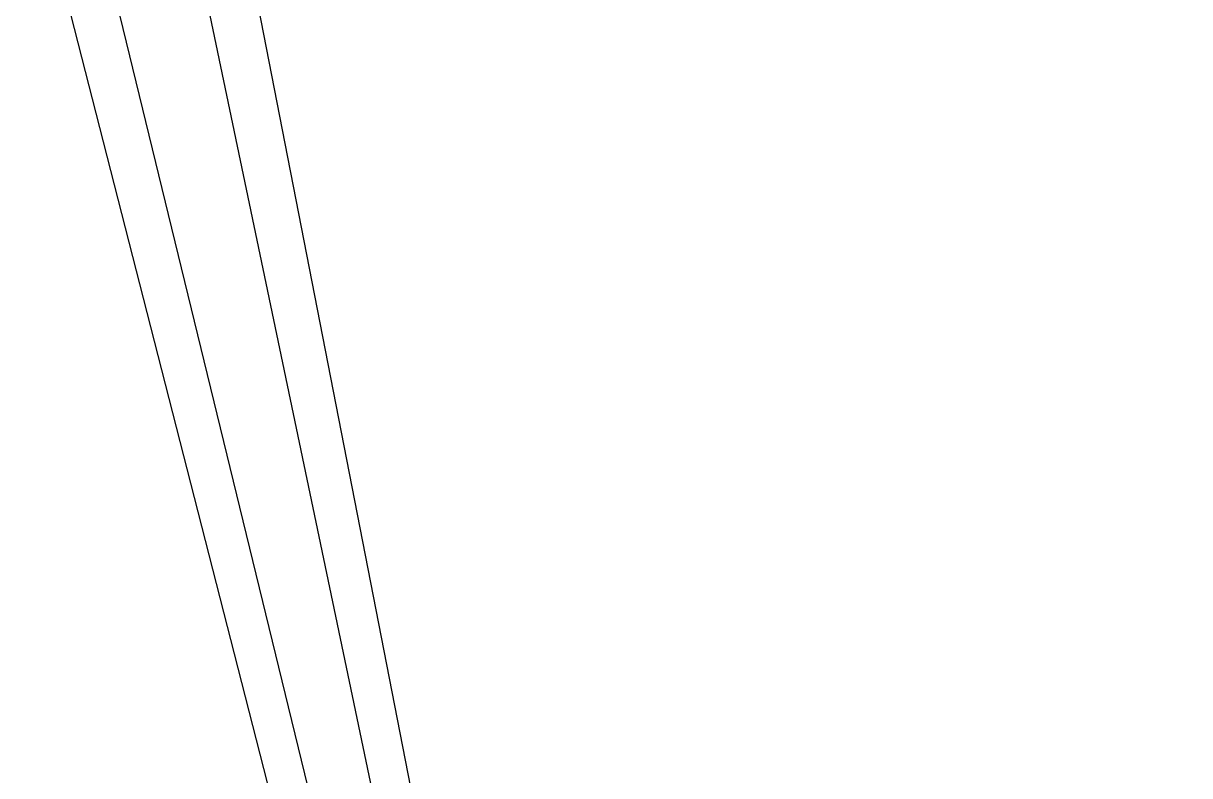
# Model space of a CAD drawing. Header units: feet. Extents: x -84 to 198, y -22 to 181.
# Drawn here: x 63.5733 to 63.806, y 151.1756 to 151.3256 of the extents above; entities that cross this region are included whole.
import ezdxf

# ---------------------------------------------------------------- set-up
doc = ezdxf.new("R2010")
doc.units = ezdxf.units.FT
doc.layers.add('A-LINEA', color=7, linetype='CONTINUOUS')

msp = doc.modelspace()

# ---------------------------------------------------------------- linework, layer by layer
at = {"layer": 'A-LINEA'}
for points in [[(63.72, 150.7911), (64, 150.8711), (63.8667, 151.4311), (63.5733, 151.3644), (63.72, 150.7911)], [(63.72, 150.7911), (64, 150.8711), (63.8667, 151.4311), (63.5733, 151.3644), (63.72, 150.7911)], [(64, 150.8578), (63.72, 150.8044), (63.6, 151.3778), (63.88, 151.4311), (64, 150.8578)], [(64, 150.8578), (63.72, 150.8044), (63.6, 151.3778), (63.88, 151.4311), (64, 150.8578)], [(63.72, 150.8044), (63.9867, 150.8711), (63.8533, 151.4178), (63.5867, 151.3511), (63.72, 150.8044)], [(63.72, 150.8044), (63.9867, 150.8711), (63.8533, 151.4178), (63.5867, 151.3511), (63.72, 150.8044)], [(63.9867, 150.8711), (63.72, 150.8178), (63.6133, 151.3644), (63.88, 151.4178), (63.9867, 150.8711)], [(63.9867, 150.8711), (63.72, 150.8178), (63.6133, 151.3644), (63.88, 151.4178), (63.9867, 150.8711)]]:
    msp.add_lwpolyline(points, dxfattribs=at)

doc.saveas('drawing.dxf')
